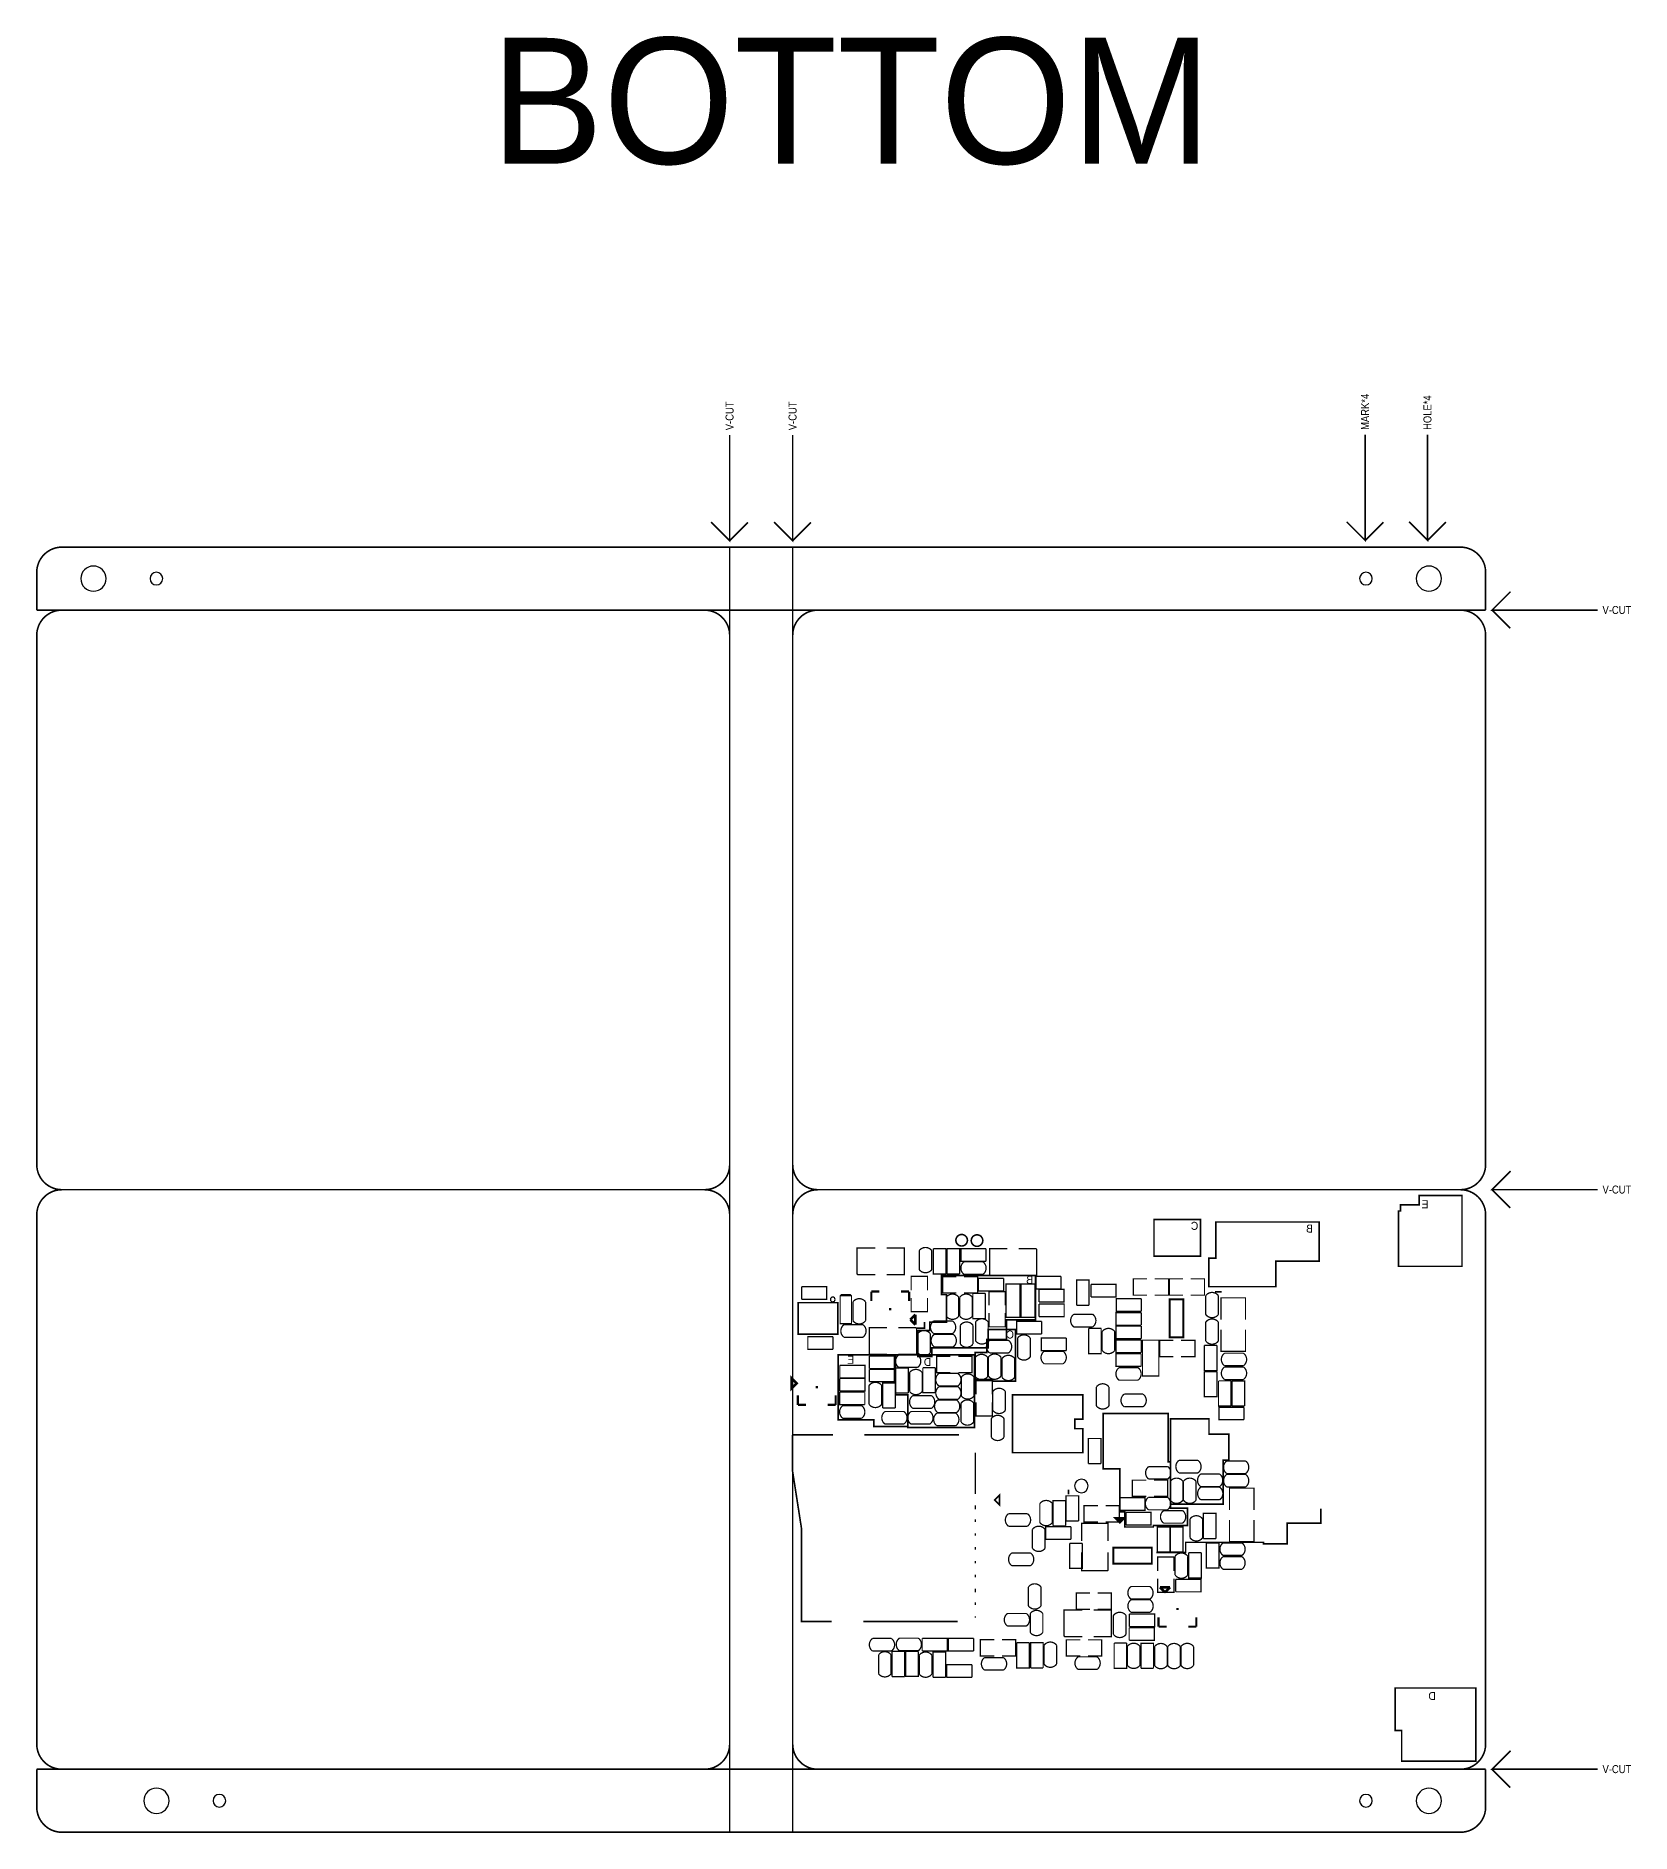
# Model space of a CAD drawing. Header units: millimetres. Extents: x 167 to 483, y 74 to 226.
# Drawn here: x 356 to 482.6, y 82.9 to 225.6 of the extents above; entities that cross this region are included whole.
import ezdxf

# ---------------------------------------------------------------- set-up
doc = ezdxf.new("R2010")
doc.units = ezdxf.units.MM
for name, color, linetype in [('BG_OUTLINE', 254, 'Continuous'), ('BG_SILKSCREEN_BOTTOM', 85, 'Continuous'), ('PG_SILKSCREEN_BOTTOM', 171, 'Continuous')]:
    doc.layers.add(name, color=color, linetype=linetype)

msp = doc.modelspace()

# ---------------------------------------------------------------- linework, layer by layer
at = {"layer": 'BG_OUTLINE', "const_width": 0.127}
for points in [[(461.478, 193.935), (461.478, 185.547), (460.006, 187.019)], [(466.431, 193.935), (466.431, 185.547), (464.959, 187.019)], [(411.038, 193.907), (411.038, 185.519), (409.566, 186.991)], [(416.038, 193.907), (416.038, 185.519), (414.566, 186.991)], [(411.038, 185.519), (412.487, 186.968)], [(416.038, 185.519), (417.487, 186.968)], [(461.478, 185.547), (462.927, 186.996)], [(466.431, 185.547), (467.88, 186.996)], [(416.038, 83.011), (411.038, 83.011), (411.038, 185.011), (416.038, 185.011), (416.038, 83.011)], [(479.934, 180.011), (471.546, 180.011), (473.018, 181.483)], [(356.039, 180.011), (471.038, 180.011)], [(358.039, 180.011), (409.038, 180.011)], [(418.038, 180.011), (469.038, 180.011)], [(471.546, 180.011), (472.995, 178.562)], [(356.039, 136.011), (356.039, 178.011)], [(411.038, 178.011), (411.038, 136.011)], [(416.038, 136.011), (416.038, 178.011)], [(471.038, 178.011), (471.038, 136.011)], [(479.934, 134.011), (471.546, 134.011), (473.018, 135.483)], [(409.038, 134.011), (358.039, 134.011)], [(358.039, 134.011), (409.038, 134.011)], [(469.038, 134.011), (418.038, 134.011)], [(471.546, 134.011), (472.995, 132.562)], [(356.039, 90.011), (356.039, 132.011)], [(411.038, 132.011), (411.038, 90.011)], [(479.934, 88.011), (471.546, 88.011), (473.018, 89.483)], [(409.038, 88.011), (358.039, 88.011)], [(471.546, 88.011), (472.995, 86.562)]]:
    msp.add_lwpolyline(points, dxfattribs=at)
for points in [[(356.039, 180.011), (356.039, 183.011, -0.414214), (358.039, 185.011), (469.038, 185.011, -0.414214), (471.038, 183.011), (471.038, 180.011)], [(356.039, 178.011, -0.414214), (358.039, 180.011)], [(409.038, 180.011, -0.414214), (411.038, 178.011)], [(416.038, 178.011, -0.414214), (418.038, 180.011)], [(469.038, 180.011, -0.414214), (471.038, 178.011)], [(358.039, 134.011, -0.414214), (356.039, 136.011)], [(411.038, 136.011, -0.414214), (409.038, 134.011)], [(418.038, 134.011, -0.414214), (416.038, 136.011)], [(471.038, 136.011, -0.414214), (469.038, 134.011)], [(418.038, 134.011), (469.038, 134.011, -0.414214), (471.038, 132.011), (471.038, 90.011, -0.414214), (469.038, 88.011), (356.039, 88.011)], [(356.039, 132.011, -0.414214), (358.039, 134.011)], [(409.038, 134.011, -0.414214), (411.038, 132.011)], [(471.038, 88.011), (418.038, 88.011, -0.414214), (416.038, 90.011), (416.038, 132.011, -0.414214), (418.038, 134.011)], [(418.038, 134.011), (469.038, 134.011, -0.414214), (471.038, 132.011), (471.038, 90.011, -0.414214), (469.038, 88.011), (418.038, 88.011, -0.414214), (416.038, 90.011), (416.038, 132.011, -0.414214), (418.038, 134.011)], [(358.039, 88.011, -0.414214), (356.039, 90.011)], [(411.038, 90.011, -0.414214), (409.038, 88.011)], [(356.039, 88.011), (356.039, 85.011, 0.414214), (358.039, 83.011), (469.038, 83.011, 0.414214), (471.038, 85.011), (471.038, 88.011)]]:
    msp.add_lwpolyline(points, format="xyb", dxfattribs=at)
at = {"layer": 'BG_OUTLINE'}
for points in [[(361.539, 182.511, 1), (359.539, 182.511, 1)], [(366.038, 182.511, 1), (365.039, 182.511, 1)], [(462.038, 182.511, 1), (461.038, 182.511, 1)], [(467.538, 182.511, 1), (465.538, 182.511, 1)], [(366.539, 85.511, 1), (364.539, 85.511, 1)], [(371.038, 85.511, 1), (370.039, 85.511, 1)], [(462.038, 85.511, 1), (461.038, 85.511, 1)], [(467.538, 85.511, 1), (465.538, 85.511, 1)]]:
    msp.add_lwpolyline(points, format="xyb", close=True, dxfattribs=at)
at = {"layer": 'BG_SILKSCREEN_BOTTOM', "const_width": 0.127}
for points in [[(464.286, 132.322), (464.133, 132.322), (464.133, 127.928), (469.163, 127.928), (469.163, 133.541), (465.759, 133.541), (465.759, 132.805), (464.286, 132.805), (464.286, 132.322)], [(445.68, 131.649), (448.411, 131.649), (448.411, 128.728), (444.715, 128.728), (444.715, 131.649), (445.68, 131.649)], [(451.814, 131.446), (457.834, 131.446), (457.834, 128.347), (454.38, 128.347), (454.38, 126.315), (449.071, 126.315), (449.071, 128.576), (449.63, 128.576), (449.63, 131.446), (451.814, 131.446)], [(427.849, 127.204), (435.317, 127.204), (435.317, 123.673), (433.006, 123.673), (433.006, 122.911), (431.558, 122.911), (431.558, 121.464), (427.087, 121.464), (427.087, 120.778), (425.97, 120.778), (425.97, 122.835), (426.91, 122.835), (426.91, 123.496), (428.256, 123.496), (428.256, 125.68), (427.849, 125.68), (427.849, 127.204)], [(449.554, 125.909), (450.087, 125.909)], [(425.894, 123.013), (426.503, 123.013), (426.503, 123.521)], [(433.006, 122.911), (433.73, 122.911), (433.73, 118.822), (431.913, 118.822), (431.913, 118.936), (430.516, 118.936), (430.516, 121.095), (431.456, 121.095), (431.456, 122.124), (433.006, 122.124), (433.006, 122.911)], [(424.192, 120.905), (419.645, 120.905), (419.645, 115.749), (422.49, 115.749), (422.49, 115.215), (425.182, 115.215), (425.182, 117.73), (424.192, 117.73), (424.192, 120.905)], [(424.395, 120.905), (430.466, 120.905), (430.466, 115.139), (425.182, 115.139), (425.182, 117.73), (424.192, 117.73), (424.192, 120.905), (424.395, 120.905)], [(447.001, 107.367), (444.664, 107.367), (444.664, 107.24), (442.404, 107.24), (442.404, 108.433), (441.997, 108.433), (441.997, 111.862), (440.676, 111.862), (440.676, 116.257), (445.833, 116.257), (445.833, 112.421), (446.036, 112.421), (446.036, 108.738), (447.382, 108.738), (447.382, 107.367), (447.001, 107.367)], [(446.214, 115.825), (449.084, 115.825), (449.084, 114.606), (450.659, 114.606), (450.659, 112.548), (450.201, 112.548), (450.201, 109.043), (446.036, 109.043), (446.036, 115.825), (446.214, 115.825)], [(437.933, 109.83), (437.933, 110.211)], [(444.893, 105.208), (447.23, 105.208), (447.23, 106.02), (453.402, 106.02), (453.402, 105.893), (455.281, 105.893), (455.281, 107.544), (457.948, 107.544), (457.948, 108.687)], [(464.146, 94.463), (470.267, 94.463), (470.267, 88.647), (464.375, 88.647), (464.375, 91.085), (463.867, 91.085), (463.867, 94.463), (464.146, 94.463)]]:
    msp.add_lwpolyline(points, dxfattribs=at)
at = {"layer": 'BG_SILKSCREEN_BOTTOM'}
msp.add_lwpolyline([(419.403, 125.298, 1), (419.033, 125.298, 1)], format="xyb", close=True, dxfattribs=at)
at = {"layer": 'PG_SILKSCREEN_BOTTOM'}
for points, const_width in [([(429.907, 129.998, 0.414214), (429.45, 130.455, 0.414214), (428.992, 129.998, 0.414214), (429.45, 129.541, 0.414214), (429.907, 129.998)], 0.127), ([(431.126, 129.973, 0.414204), (430.669, 130.43, 0.414212), (430.212, 129.973, 0.414223), (430.669, 129.515, 0.414216), (431.126, 129.973)], 0.127), ([(426.08, 129.173, -0.503899), (427.079, 129.173)], 0.102), ([(426.08, 127.673, 0.504954), (427.079, 127.673)], 0.102), ([(429.639, 128.288, 0.504954), (429.639, 127.288)], 0.102), ([(431.139, 128.288, -0.503899), (431.139, 127.288)], 0.102), ([(428.224, 125.475, -0.503893), (429.224, 125.475)], 0.102), ([(429.301, 125.475, -0.503893), (430.301, 125.475)], 0.102), ([(449.825, 125.603, 0.504954), (448.825, 125.603)], 0.102), ([(421.821, 125.109, 0.504954), (420.822, 125.109)], 0.102), ([(438.352, 124.122, 0.504954), (438.352, 123.123)], 0.102), ([(439.852, 124.122, -0.503899), (439.852, 123.123)], 0.102), ([(449.825, 124.103, -0.503899), (448.825, 124.103)], 0.102), ([(420.112, 123.301, 0.504955), (420.112, 122.301)], 0.102), ([(421.821, 123.609, -0.503899), (420.822, 123.609)], 0.102), ([(421.612, 123.301, -0.503917), (421.612, 122.301)], 0.102), ([(425.964, 122.578, -0.503904), (426.964, 122.578)], 0.102), ([(427.226, 122.589, -0.503899), (427.226, 123.589)], 0.102), ([(428.224, 123.975, 0.504942), (429.224, 123.975)], 0.102), ([(428.726, 122.589, 0.504954), (428.726, 123.589)], 0.102), ([(429.301, 123.975, 0.504942), (430.301, 123.975)], 0.102), ([(429.347, 123.257, -0.503902), (430.346, 123.257)], 0.102), ([(430.554, 123.514, -0.503894), (431.554, 123.514)], 0.102), ([(440.603, 122.75, -0.503899), (441.602, 122.75)], 0.102), ([(448.825, 123.498, -0.503899), (449.825, 123.498)], 0.102), ([(427.277, 121.535, -0.503899), (427.277, 122.535)], 0.102), ([(428.777, 121.535, 0.504954), (428.777, 122.535)], 0.102), ([(429.347, 121.757, 0.504959), (430.346, 121.757)], 0.102), ([(430.554, 122.014, 0.504942), (431.554, 122.014)], 0.102), ([(431.671, 122.052, 0.504954), (431.671, 121.053)], 0.102), ([(433.171, 122.052, -0.503899), (433.171, 121.053)], 0.102), ([(433.89, 122.239, -0.503899), (434.89, 122.239)], 0.102), ([(440.603, 121.25, 0.504954), (441.602, 121.25)], 0.102), ([(448.825, 121.998, 0.504954), (449.825, 121.998)], 0.102), ([(424.454, 119.903, -0.50391), (424.454, 120.903)], 0.102), ([(425.954, 119.903, 0.504964), (425.954, 120.903)], 0.102), ([(425.964, 121.078, 0.504956), (426.964, 121.078)], 0.102), ([(430.525, 120.69, -0.503899), (431.524, 120.69)], 0.102), ([(432.566, 120.716, 0.504943), (431.566, 120.716)], 0.102), ([(433.658, 120.613, 0.504954), (432.658, 120.613)], 0.102), ([(433.89, 120.739, 0.504954), (434.89, 120.739)], 0.102), ([(436.002, 121.189, 0.504954), (436.002, 120.189)], 0.102), ([(437.502, 121.189, -0.503899), (437.502, 120.189)], 0.102), ([(441.947, 118.892, -0.503899), (441.947, 119.892)], 0.102), ([(443.447, 118.892, 0.504954), (443.447, 119.892)], 0.102), ([(450.316, 121.036, 0.504954), (450.316, 120.037)], 0.102), ([(450.316, 119.944, 0.504954), (450.316, 118.944)], 0.102), ([(451.816, 121.036, -0.503899), (451.816, 120.037)], 0.102), ([(451.816, 119.944, -0.503899), (451.816, 118.944)], 0.102), ([(423.102, 118.472, 0.504954), (422.102, 118.472)], 0.102), ([(426.317, 119.496, 0.504954), (425.318, 119.496)], 0.102), ([(427.647, 119.43, 0.504954), (427.647, 118.43)], 0.102), ([(427.65, 118.375, 0.504941), (427.65, 117.375)], 0.102), ([(429.147, 119.43, -0.503895), (429.147, 118.43)], 0.102), ([(429.15, 118.375, -0.503894), (429.15, 117.375)], 0.102), ([(429.432, 119.14, -0.503899), (430.432, 119.14)], 0.102), ([(430.525, 119.19, 0.504954), (431.524, 119.19)], 0.102), ([(432.566, 119.216, -0.503908), (431.566, 119.216)], 0.102), ([(433.658, 119.113, -0.503899), (432.658, 119.113)], 0.102), ([(441.142, 118.354, 0.504945), (440.142, 118.354)], 0.102), ([(423.102, 116.972, -0.503899), (422.102, 116.972)], 0.102), ([(425.566, 116.662, -0.503902), (425.566, 117.661)], 0.102), ([(426.317, 117.996, -0.503899), (425.318, 117.996)], 0.102), ([(427.066, 116.662, 0.504958), (427.066, 117.661)], 0.102), ([(427.548, 117.321, 0.504947), (427.548, 116.321)], 0.102), ([(429.048, 117.321, -0.503902), (429.048, 116.321)], 0.102), ([(430.409, 117.073, 0.504966), (429.409, 117.073)], 0.102), ([(429.432, 117.64, 0.504954), (430.432, 117.64)], 0.102), ([(431.922, 117.997, -0.503899), (432.921, 117.997)], 0.102), ([(442.35, 117.785, 0.504954), (442.35, 116.785)], 0.102), ([(443.85, 117.785, -0.503899), (443.85, 116.785)], 0.102), ([(420.015, 116.869, 0.504954), (420.015, 115.869)], 0.102), ([(421.515, 116.869, -0.503899), (421.515, 115.869)], 0.102), ([(423.364, 116.406, 0.504959), (423.364, 115.406)], 0.102), ([(424.864, 116.406, -0.503902), (424.864, 115.406)], 0.102), ([(425.427, 115.406, -0.503914), (425.427, 116.406)], 0.102), ([(426.927, 115.406, 0.50496), (426.927, 116.406)], 0.102), ([(427.48, 116.274, 0.504954), (427.48, 115.274)], 0.102), ([(428.98, 116.274, -0.503899), (428.98, 115.274)], 0.102), ([(430.409, 115.573, -0.503908), (429.409, 115.573)], 0.102), ([(432.808, 115.853, 0.504965), (431.808, 115.853)], 0.102), ([(431.922, 116.497, 0.504954), (432.921, 116.497)], 0.102), ([(441.142, 116.854, -0.503887), (440.142, 116.854)], 0.102), ([(432.808, 114.353, -0.503909), (431.808, 114.353)], 0.102), ([(444.301, 111.039, -0.503899), (444.301, 112.039)], 0.102), ([(445.801, 111.039, 0.504954), (445.801, 112.039)], 0.102), ([(446.703, 112.533, 0.504954), (446.703, 111.533)], 0.102), ([(448.423, 111.441, 0.504954), (448.423, 110.441)], 0.102), ([(448.203, 112.533, -0.503899), (448.203, 111.533)], 0.102), ([(449.923, 111.441, -0.503899), (449.923, 110.441)], 0.102), ([(450.487, 112.482, 0.504954), (450.487, 111.482)], 0.102), ([(450.487, 111.415, 0.504954), (450.487, 110.416)], 0.102), ([(451.987, 112.482, -0.503899), (451.987, 111.482)], 0.102), ([(451.987, 111.415, -0.503899), (451.987, 110.416)], 0.102), ([(447.011, 110.865, 0.504954), (446.011, 110.865)], 0.102), ([(448.053, 110.865, 0.504954), (447.053, 110.865)], 0.102), ([(448.43, 110.399, 0.504954), (448.43, 109.4)], 0.102), ([(449.93, 110.399, -0.503899), (449.93, 109.4)], 0.102), ([(436.656, 109.094, 0.504941), (435.656, 109.094)], 0.102), ([(444.282, 108.601, -0.503899), (444.282, 109.601)], 0.102), ([(445.483, 108.545, 0.504954), (445.483, 107.545)], 0.102), ([(445.782, 108.601, 0.504954), (445.782, 109.601)], 0.102), ([(447.011, 109.365, -0.503899), (446.011, 109.365)], 0.102), ([(446.983, 108.545, -0.503899), (446.983, 107.545)], 0.102), ([(448.053, 109.365, -0.503899), (447.053, 109.365)], 0.102), ([(433.17, 108.298, 0.504954), (433.17, 107.299)], 0.102), ([(434.67, 108.298, -0.503899), (434.67, 107.299)], 0.102), ([(436.071, 107.05, 0.504954), (435.071, 107.05)], 0.102), ([(436.656, 107.594, -0.503887), (435.656, 107.594)], 0.102), ([(447.575, 107.882, -0.503899), (448.575, 107.882)], 0.102), ([(436.071, 105.55, -0.503899), (435.071, 105.55)], 0.102), ([(447.575, 106.382, 0.504954), (448.575, 106.382)], 0.102), ([(450.198, 105.98, 0.504954), (450.198, 104.98)], 0.102), ([(451.699, 105.98, -0.503899), (451.699, 104.98)], 0.102), ([(433.424, 105.174, 0.504954), (433.424, 104.174)], 0.102), ([(434.924, 105.174, -0.503899), (434.924, 104.174)], 0.102), ([(447.393, 104.922, 0.504966), (446.393, 104.922)], 0.102), ([(450.198, 104.888, 0.504954), (450.198, 103.888)], 0.102), ([(451.699, 104.888, -0.503899), (451.699, 103.888)], 0.102), ([(434.749, 102.478, -0.503906), (435.749, 102.478)], 0.102), ([(447.393, 103.422, -0.503908), (446.393, 103.422)], 0.102), ([(442.893, 102.516, 0.504951), (442.893, 101.516)], 0.102), ([(442.898, 100.466, -0.503899), (442.898, 101.466)], 0.102), ([(444.393, 102.516, -0.503899), (444.393, 101.516)], 0.102), ([(444.398, 100.466, 0.504954), (444.398, 101.466)], 0.102), ([(433.086, 100.375, 0.504952), (433.086, 99.375)], 0.102), ([(434.586, 100.375, -0.503881), (434.586, 99.375)], 0.102), ([(434.749, 100.978, 0.504961), (435.749, 100.978)], 0.102), ([(435.893, 100.37, 0.504954), (434.893, 100.37)], 0.102), ([(442.497, 100.217, 0.504954), (441.497, 100.217)], 0.102), ([(422.375, 97.393, -0.503899), (422.375, 98.392)], 0.102), ([(423.875, 97.393, 0.504954), (423.875, 98.392)], 0.102), ([(424.509, 97.418, -0.503899), (424.509, 98.418)], 0.102), ([(426.009, 97.418, 0.504954), (426.009, 98.418)], 0.102), ([(435.893, 98.87, -0.503899), (434.893, 98.87)], 0.102), ([(442.497, 98.717, -0.503899), (441.497, 98.717)], 0.102), ([(423.853, 97.093, 0.504954), (422.854, 97.093)], 0.102), ([(427.085, 97.066, 0.504957), (426.086, 97.066)], 0.102), ([(436.985, 97.855, 0.504954), (435.986, 97.855)], 0.102), ([(443.603, 97.763, 0.504954), (442.604, 97.763)], 0.102), ([(444.76, 97.744, -0.503899), (445.76, 97.744)], 0.102), ([(446.808, 97.744, 0.504954), (445.808, 97.744)], 0.102), ([(447.856, 97.753, 0.504954), (446.857, 97.753)], 0.102), ([(423.853, 95.593, -0.503899), (422.854, 95.593)], 0.102), ([(427.085, 95.565, -0.503902), (426.086, 95.565)], 0.102), ([(431.269, 95.879, -0.503897), (431.269, 96.879)], 0.102), ([(432.769, 95.879, 0.504956), (432.769, 96.879)], 0.102), ([(436.985, 96.355, -0.503899), (435.986, 96.355)], 0.102), ([(438.695, 96.933, 0.504954), (438.695, 95.933)], 0.102), ([(440.195, 96.933, -0.503899), (440.195, 95.933)], 0.102), ([(443.603, 96.263, -0.503899), (442.604, 96.263)], 0.102), ([(444.76, 96.244, 0.504954), (445.76, 96.244)], 0.102), ([(446.808, 96.244, -0.503899), (445.808, 96.244)], 0.102), ([(447.856, 96.253, -0.503899), (446.857, 96.253)], 0.102)]:
    msp.add_lwpolyline(points, format="xyb", dxfattribs=dict(at, const_width=const_width))
for points, const_width in [([(422.599, 127.272), (421.199, 127.272), (421.149, 127.322), (421.149, 129.372), (422.599, 129.372)], 0.102), ([(423.499, 127.272), (424.899, 127.272), (424.899, 129.372), (423.499, 129.372)], 0.102), ([(426.08, 127.673), (426.08, 129.173)], 0.102), ([(427.079, 129.173), (427.079, 127.673)], 0.102), ([(427.197, 129.322), (428.197, 129.322)], 0.102), ([(428.197, 129.322), (428.197, 127.322), (427.197, 127.322), (427.197, 129.322)], 0.102), ([(428.289, 127.322), (428.289, 129.322), (429.289, 129.322), (429.289, 127.322)], 0.102), ([(431.389, 128.33), (429.389, 128.33), (429.389, 129.329), (431.389, 129.329)], 0.102), ([(431.389, 129.329), (431.389, 128.33)], 0.102), ([(433.064, 129.321), (431.663, 129.321), (431.663, 127.221), (433.064, 127.221)], 0.102), ([(433.964, 129.321), (435.364, 129.321), (435.414, 129.271), (435.414, 127.221), (433.964, 127.221)], 0.102), ([(425.443, 126.034), (425.443, 127.126), (426.738, 127.126), (426.738, 126.034)], 0.102), ([(429.028, 127.104), (427.936, 127.104), (427.936, 125.809), (429.028, 125.809)], 0.102), ([(429.289, 127.322), (428.289, 127.322)], 0.102), ([(429.638, 127.104), (430.73, 127.104), (430.73, 125.809), (429.638, 125.809)], 0.102), ([(429.639, 128.288), (431.139, 128.288)], 0.102), ([(431.139, 127.288), (429.639, 127.288)], 0.102), ([(432.774, 125.969), (430.774, 125.969), (430.774, 126.968), (432.774, 126.968)], 0.102), ([(432.774, 126.968), (432.774, 125.969)], 0.102), ([(437.343, 126.136), (435.343, 126.136), (435.343, 127.136), (437.343, 127.136)], 0.102), ([(437.343, 127.136), (437.343, 126.136)], 0.102), ([(444.169, 125.639), (443.077, 125.639), (443.077, 126.935), (444.169, 126.935)], 0.102), ([(444.779, 125.639), (445.871, 125.639), (445.871, 126.935), (444.779, 126.935)], 0.102), ([(447.024, 126.937), (445.932, 126.937), (445.932, 125.641), (447.024, 125.641)], 0.102), ([(447.634, 126.937), (448.726, 126.937), (448.726, 125.641), (447.634, 125.641)], 0.102), ([(416.742, 125.31), (416.742, 126.31)], 0.102), ([(416.742, 126.31), (418.742, 126.31), (418.742, 125.31), (416.742, 125.31)], 0.102), ([(419.805, 125.586), (420.705, 125.586), (420.705, 123.386), (419.805, 123.386), (419.805, 125.586), (419.905, 125.686), (420.605, 125.686), (420.705, 125.586)], 0.1), ([(422.929, 125.923), (422.28, 125.923)], 0.178), ([(422.28, 125.923), (422.28, 125.175)], 0.178), ([(425.28, 125.923), (424.631, 125.923)], 0.178), ([(425.28, 125.175), (425.28, 125.923)], 0.178), ([(428.224, 123.975), (428.224, 125.475)], 0.102), ([(429.224, 125.475), (429.224, 123.975)], 0.102), ([(429.301, 123.975), (429.301, 125.475)], 0.102), ([(430.301, 125.475), (430.301, 123.975)], 0.102), ([(430.336, 125.783), (431.336, 125.783)], 0.102), ([(431.336, 125.783), (431.336, 123.783), (430.336, 123.783), (430.336, 125.783)], 0.102), ([(431.61, 124.83), (431.61, 125.922), (432.905, 125.922), (432.905, 124.83)], 0.102), ([(432.966, 123.881), (434.066, 123.881), (434.066, 126.531), (432.966, 126.531), (432.966, 123.881)], 0.1), ([(434.16, 123.881), (435.26, 123.881), (435.26, 126.531), (434.16, 126.531), (434.16, 123.881)], 0.1), ([(435.582, 125.101), (435.582, 126.101)], 0.102), ([(435.582, 126.101), (437.582, 126.101), (437.582, 125.101), (435.582, 125.101)], 0.102), ([(438.568, 124.837), (438.568, 126.837), (439.567, 126.837), (439.567, 124.837)], 0.102), ([(439.708, 125.494), (439.708, 126.493)], 0.102), ([(439.708, 126.493), (441.708, 126.493), (441.708, 125.494), (439.708, 125.494)], 0.102), ([(448.825, 124.103), (448.825, 125.603)], 0.102), ([(449.825, 125.603), (449.825, 124.103)], 0.102), ([(416.482, 122.554), (416.482, 125.044), (419.625, 125.044), (419.625, 122.554), (416.482, 122.554)], 0.127), ([(420.822, 123.609), (420.822, 125.109)], 0.102), ([(421.821, 125.109), (421.821, 123.609)], 0.102), ([(423.879, 124.523), (423.681, 124.523)], 0.178), ([(425.38, 123.69), (425.78, 124.09)], 0.2), ([(425.443, 125.424), (425.443, 124.332), (426.738, 124.332), (426.738, 125.424)], 0.102), ([(425.78, 124.09), (425.78, 123.29)], 0.2), ([(431.61, 124.22), (431.61, 123.128), (432.905, 123.128), (432.905, 124.22)], 0.102), ([(435.587, 123.936), (435.587, 124.935)], 0.102), ([(435.587, 124.935), (437.587, 124.935), (437.587, 123.936), (435.587, 123.936)], 0.102), ([(438.352, 124.122), (439.852, 124.122)], 0.102), ([(439.567, 124.837), (438.568, 124.837)], 0.102), ([(443.71, 123.26), (441.71, 123.26), (441.71, 124.26), (443.71, 124.26)], 0.102), ([(443.717, 124.352), (441.717, 124.352), (441.717, 125.352), (443.717, 125.352)], 0.102), ([(443.71, 124.26), (443.71, 123.26)], 0.102), ([(443.717, 125.352), (443.717, 124.352)], 0.102), ([(445.955, 122.286), (447.047, 122.286), (447.047, 125.309), (445.955, 125.309), (445.955, 122.286)], 0.15), ([(451.979, 123.703), (451.979, 125.428), (450.029, 125.428), (450.029, 123.703)], 0.1), ([(420.112, 123.301), (421.612, 123.301)], 0.102), ([(423.515, 123.059), (422.115, 123.059), (422.115, 120.958), (423.515, 120.958)], 0.102), ([(424.415, 123.059), (425.815, 123.059), (425.865, 123.009), (425.865, 120.958), (424.415, 120.958)], 0.102), ([(425.78, 123.29), (425.38, 123.69)], 0.2), ([(427.226, 123.589), (428.726, 123.589)], 0.102), ([(429.347, 121.757), (429.347, 123.257)], 0.102), ([(430.346, 123.257), (430.346, 121.757)], 0.102), ([(430.554, 122.014), (430.554, 123.514)], 0.102), ([(431.554, 123.514), (431.554, 122.014)], 0.102), ([(435.809, 122.564), (433.809, 122.564), (433.809, 123.564), (435.809, 123.564)], 0.102), ([(435.809, 123.564), (435.809, 122.564)], 0.102), ([(439.852, 123.123), (438.352, 123.123)], 0.102), ([(439.525, 123.006), (440.525, 123.006)], 0.102), ([(440.525, 123.006), (440.525, 121.006), (439.525, 121.006), (439.525, 123.006)], 0.102), ([(440.603, 121.25), (440.603, 122.75)], 0.102), ([(441.602, 122.75), (441.602, 121.25)], 0.102), ([(443.711, 122.193), (441.711, 122.193), (441.711, 123.193), (443.711, 123.193)], 0.102), ([(443.711, 123.193), (443.711, 122.193)], 0.102), ([(448.825, 121.998), (448.825, 123.498)], 0.102), ([(449.825, 123.498), (449.825, 121.998)], 0.102), ([(450.029, 122.903), (450.029, 121.178), (451.979, 121.178), (451.979, 122.903)], 0.1), ([(419.24, 121.342), (417.24, 121.342), (417.24, 122.342), (419.24, 122.342)], 0.102), ([(419.24, 122.342), (419.24, 121.342)], 0.102), ([(421.612, 122.301), (420.112, 122.301)], 0.102), ([(425.964, 121.078), (425.964, 122.578)], 0.102), ([(426.964, 122.578), (426.964, 121.078)], 0.102), ([(428.726, 122.589), (427.226, 122.589)], 0.102), ([(427.277, 122.535), (428.777, 122.535)], 0.102), ([(428.777, 121.535), (427.277, 121.535)], 0.102), ([(431.671, 122.052), (433.171, 122.052)], 0.102), ([(433.89, 120.739), (433.89, 122.239)], 0.102), ([(434.89, 122.239), (434.89, 120.739)], 0.102), ([(437.765, 121.243), (435.765, 121.243), (435.765, 122.243), (437.765, 122.243)], 0.102), ([(437.765, 122.243), (437.765, 121.243)], 0.102), ([(443.705, 121.076), (441.705, 121.076), (441.705, 122.075), (443.705, 122.075)], 0.102), ([(443.705, 122.075), (443.705, 121.076)], 0.102), ([(443.802, 122.068), (443.802, 119.218), (445.102, 119.218), (445.102, 122.068), (443.802, 122.068)], 0.1), ([(446.262, 122.06), (445.17, 122.06), (445.17, 120.765), (446.262, 120.765)], 0.102), ([(446.872, 122.06), (447.964, 122.06), (447.964, 120.765), (446.872, 120.765)], 0.102), ([(448.718, 121.654), (449.717, 121.654)], 0.102), ([(449.717, 121.654), (449.717, 119.654), (448.718, 119.654), (448.718, 121.654)], 0.102), ([(419.78, 119.069), (419.78, 120.069)], 0.102), ([(419.78, 120.069), (421.78, 120.069), (421.78, 119.069), (419.78, 119.069)], 0.102), ([(422.111, 118.764), (422.111, 119.764)], 0.102), ([(422.111, 119.764), (424.111, 119.764), (424.111, 118.764), (422.111, 118.764)], 0.102), ([(422.117, 119.806), (422.117, 120.805)], 0.102), ([(422.117, 120.805), (424.117, 120.805), (424.117, 119.806), (422.117, 119.806)], 0.102), ([(424.214, 117.868), (424.214, 119.868), (425.213, 119.868), (425.213, 117.868)], 0.102), ([(424.454, 120.903), (425.954, 120.903)], 0.102), ([(425.954, 119.903), (424.454, 119.903)], 0.102), ([(426.37, 119.891), (427.369, 119.891)], 0.102), ([(427.369, 119.891), (427.369, 117.891), (426.37, 117.891), (426.37, 119.891)], 0.102), ([(428.564, 120.776), (427.472, 120.776), (427.472, 119.481), (428.564, 119.481)], 0.102), ([(429.174, 120.776), (430.266, 120.776), (430.266, 119.481), (429.174, 119.481)], 0.102), ([(430.525, 119.19), (430.525, 120.69)], 0.102), ([(431.524, 120.69), (431.524, 119.19)], 0.102), ([(431.566, 119.216), (431.566, 120.716)], 0.102), ([(433.171, 121.053), (431.671, 121.053)], 0.102), ([(432.566, 120.716), (432.566, 119.216)], 0.102), ([(432.658, 119.113), (432.658, 120.613)], 0.102), ([(433.658, 120.613), (433.658, 119.113)], 0.102), ([(436.002, 121.189), (437.502, 121.189)], 0.102), ([(437.502, 120.189), (436.002, 120.189)], 0.102), ([(443.698, 119.983), (441.698, 119.983), (441.698, 120.983), (443.698, 120.983)], 0.102), ([(441.947, 119.892), (443.447, 119.892)], 0.102), ([(443.698, 120.983), (443.698, 119.983)], 0.102), ([(450.316, 121.036), (451.816, 121.036)], 0.102), ([(451.816, 120.037), (450.316, 120.037)], 0.102), ([(450.316, 119.944), (451.816, 119.944)], 0.102), ([(416.353, 118.635), (415.953, 118.235), (415.953, 119.035), (416.353, 118.635)], 0.2), ([(417.854, 118.335), (418.052, 118.335)], 0.178), ([(419.773, 118.028), (419.773, 119.027)], 0.102), ([(419.773, 119.027), (421.773, 119.027), (421.773, 118.028), (419.773, 118.028)], 0.102), ([(422.102, 116.972), (422.102, 118.472)], 0.102), ([(423.102, 118.472), (423.102, 116.972)], 0.102), ([(423.184, 116.679), (423.184, 118.679), (424.184, 118.679), (424.184, 116.679)], 0.102), ([(425.318, 117.996), (425.318, 119.496)], 0.102), ([(426.317, 119.496), (426.317, 117.996)], 0.102), ([(427.647, 119.43), (429.147, 119.43)], 0.102), ([(429.147, 118.43), (427.647, 118.43)], 0.102), ([(427.65, 118.375), (429.15, 118.375)], 0.102), ([(429.432, 117.64), (429.432, 119.14)], 0.102), ([(430.432, 119.14), (430.432, 117.64)], 0.102), ([(431.874, 117.756), (431.874, 118.848), (430.579, 118.848), (430.579, 117.756)], 0.102), ([(440.142, 116.854), (440.142, 118.354)], 0.102), ([(441.142, 118.354), (441.142, 116.854)], 0.102), ([(443.447, 118.892), (441.947, 118.892)], 0.102), ([(448.718, 119.573), (449.717, 119.573)], 0.102), ([(449.717, 119.573), (449.717, 117.573), (448.718, 117.573), (448.718, 119.573)], 0.102), ([(449.837, 118.839), (450.837, 118.839)], 0.102), ([(450.837, 118.839), (450.837, 116.839), (449.837, 116.839), (449.837, 118.839)], 0.102), ([(451.816, 118.944), (450.316, 118.944)], 0.102), ([(450.912, 116.837), (450.912, 118.837), (451.912, 118.837), (451.912, 116.837)], 0.102), ([(416.453, 117.684), (416.453, 116.935)], 0.178), ([(416.453, 116.935), (417.102, 116.935)], 0.178), ([(418.804, 116.935), (419.453, 116.935)], 0.178), ([(419.453, 116.935), (419.453, 117.684)], 0.178), ([(421.765, 116.94), (419.765, 116.94), (419.765, 117.94), (421.765, 117.94)], 0.102), ([(421.765, 117.94), (421.765, 116.94)], 0.102), ([(425.213, 117.868), (424.214, 117.868)], 0.102), ([(425.566, 117.661), (427.066, 117.661)], 0.102), ([(427.548, 117.321), (429.048, 117.321)], 0.102), ([(429.15, 117.375), (427.65, 117.375)], 0.102), ([(429.409, 115.573), (429.409, 117.073)], 0.102), ([(430.409, 117.073), (430.409, 115.573)], 0.102), ([(431.874, 117.147), (431.874, 116.054), (430.579, 116.054), (430.579, 117.147)], 0.102), ([(431.922, 116.497), (431.922, 117.997)], 0.102), ([(432.921, 117.997), (432.921, 116.497)], 0.102), ([(433.987, 117.735), (439.067, 117.735), (439.067, 115.805), (438.432, 115.805), (438.432, 115.043), (439.067, 115.043), (439.067, 113.138), (433.479, 113.138), (433.479, 117.735), (433.987, 117.735)], 0.127), ([(442.35, 117.785), (443.85, 117.785)], 0.102), ([(420.015, 116.869), (421.515, 116.869)], 0.102), ([(421.515, 115.869), (420.015, 115.869)], 0.102), ([(424.184, 116.679), (423.184, 116.679)], 0.102), ([(423.364, 116.406), (424.864, 116.406)], 0.102), ([(425.427, 116.406), (426.927, 116.406)], 0.102), ([(427.066, 116.662), (425.566, 116.662)], 0.102), ([(427.48, 116.274), (428.98, 116.274)], 0.102), ([(429.048, 116.321), (427.548, 116.321)], 0.102), ([(431.808, 114.353), (431.808, 115.853)], 0.102), ([(432.808, 115.853), (432.808, 114.353)], 0.102), ([(443.85, 116.785), (442.35, 116.785)], 0.102), ([(451.871, 115.748), (449.871, 115.748), (449.871, 116.748), (451.871, 116.748)], 0.102), ([(451.912, 116.837), (450.912, 116.837)], 0.102), ([(451.871, 116.748), (451.871, 115.748)], 0.102), ([(416.033, 114.546), (419.233, 114.546)], 0.127), ([(419.134, 99.748), (416.734, 99.748), (416.734, 107.147), (416.033, 111.648), (416.033, 114.546)], 0.127), ([(421.733, 114.546), (429.233, 114.546)], 0.127), ([(424.864, 115.406), (423.364, 115.406)], 0.102), ([(426.927, 115.406), (425.427, 115.406)], 0.102), ([(428.98, 115.274), (427.48, 115.274)], 0.102), ([(439.513, 112.264), (439.513, 114.264), (440.513, 114.264), (440.513, 112.264)], 0.102), ([(430.534, 113.147), (430.534, 109.847)], 0.127), ([(440.513, 112.264), (439.513, 112.264)], 0.102), ([(444.301, 112.039), (445.801, 112.039)], 0.102), ([(446.703, 112.533), (448.203, 112.533)], 0.102), ([(448.203, 111.533), (446.703, 111.533)], 0.102), ([(448.423, 111.441), (449.923, 111.441)], 0.102), ([(450.487, 112.482), (451.987, 112.482)], 0.102), ([(451.987, 111.482), (450.487, 111.482)], 0.102), ([(450.487, 111.415), (451.987, 111.415)], 0.102), ([(432.073, 109.383), (432.454, 109.764), (432.454, 109.002), (432.073, 109.383)], 0.127), ([(444.098, 110.958), (443.006, 110.958), (443.006, 109.663), (444.098, 109.663)], 0.102), ([(445.801, 111.039), (444.301, 111.039)], 0.102), ([(444.708, 110.958), (445.8, 110.958), (445.8, 109.663), (444.708, 109.663)], 0.102), ([(446.011, 109.365), (446.011, 110.865)], 0.102), ([(447.011, 110.865), (447.011, 109.365)], 0.102), ([(447.053, 109.365), (447.053, 110.865)], 0.102), ([(448.053, 110.865), (448.053, 109.365)], 0.102), ([(449.923, 110.441), (448.423, 110.441)], 0.102), ([(448.43, 110.399), (449.93, 110.399)], 0.102), ([(451.987, 110.416), (450.487, 110.416)], 0.102), ([(452.659, 108.599), (452.659, 110.324), (450.709, 110.324), (450.709, 108.599)], 0.1), ([(430.534, 108.948), (430.534, 108.649)], 0.127), ([(435.656, 107.594), (435.656, 109.094)], 0.102), ([(436.656, 109.094), (436.656, 107.594)], 0.102), ([(436.698, 107.332), (436.698, 109.332), (437.697, 109.332), (437.697, 107.332)], 0.102), ([(437.739, 107.713), (437.739, 109.713), (438.739, 109.713), (438.739, 107.713)], 0.102), ([(440.263, 108.927), (439.171, 108.927), (439.171, 107.631), (440.263, 107.631)], 0.102), ([(440.872, 108.927), (441.965, 108.927), (441.965, 107.631), (440.872, 107.631)], 0.102), ([(442.008, 108.571), (442.008, 109.571)], 0.102), ([(442.008, 109.571), (444.008, 109.571), (444.008, 108.571), (442.008, 108.571)], 0.102), ([(442.484, 107.403), (442.484, 108.402)], 0.102), ([(442.484, 108.402), (444.484, 108.402), (444.484, 107.403), (442.484, 107.403)], 0.102), ([(444.282, 109.601), (445.782, 109.601)], 0.102), ([(445.782, 108.601), (444.282, 108.601)], 0.102), ([(445.483, 108.545), (446.983, 108.545)], 0.102), ([(449.93, 109.4), (448.43, 109.4)], 0.102), ([(430.534, 107.848), (430.534, 107.648)], 0.127), ([(433.17, 108.298), (434.67, 108.298)], 0.102), ([(434.67, 107.299), (433.17, 107.299)], 0.102), ([(435.071, 105.55), (435.071, 107.05)], 0.102), ([(436.071, 107.05), (436.071, 105.55)], 0.102), ([(438.121, 106.257), (436.121, 106.257), (436.121, 107.257), (438.121, 107.257)], 0.102), ([(437.697, 107.332), (436.698, 107.332)], 0.102), ([(438.739, 107.713), (437.739, 107.713)], 0.102), ([(438.121, 107.257), (438.121, 106.257)], 0.102), ([(441.068, 106.12), (441.068, 107.521), (438.968, 107.521), (438.968, 106.12)], 0.102), ([(442.004, 107.577), (441.623, 107.958), (442.385, 107.958), (442.004, 107.577), (441.75, 107.831), (442.258, 107.831), (442.131, 107.704), (441.877, 107.704)], 0.152), ([(444.975, 105.244), (444.975, 107.244), (445.974, 107.244), (445.974, 105.244)], 0.102), ([(446.983, 107.545), (445.483, 107.545)], 0.102), ([(446.016, 105.25), (446.016, 107.25), (447.016, 107.25), (447.016, 105.25)], 0.102), ([(447.575, 106.382), (447.575, 107.882)], 0.102), ([(448.575, 107.882), (448.575, 106.382)], 0.102), ([(448.632, 106.317), (448.632, 108.317), (449.632, 108.317), (449.632, 106.317)], 0.102), ([(450.709, 107.799), (450.709, 106.074), (452.659, 106.074), (452.659, 107.799)], 0.1), ([(430.534, 106.746), (430.534, 106.548)], 0.127), ([(430.534, 105.646), (430.534, 105.448)], 0.127), ([(438.018, 105.953), (439.017, 105.953)], 0.102), ([(439.017, 105.953), (439.017, 103.953), (438.018, 103.953), (438.018, 105.953)], 0.102), ([(441.496, 104.338), (444.544, 104.338), (444.544, 105.608), (441.496, 105.608), (441.496, 104.338)], 0.152), ([(449.632, 106.317), (448.632, 106.317)], 0.102), ([(448.866, 105.975), (449.866, 105.975)], 0.102), ([(449.866, 105.975), (449.866, 103.975), (448.866, 103.975), (448.866, 105.975)], 0.102), ([(450.198, 105.98), (451.699, 105.98)], 0.102), ([(430.534, 104.546), (430.534, 104.348)], 0.127), ([(433.424, 105.174), (434.924, 105.174)], 0.102), ([(434.924, 104.174), (433.424, 104.174)], 0.102), ([(441.068, 105.22), (441.068, 103.82), (441.018, 103.77), (438.968, 103.77), (438.968, 105.22)], 0.102), ([(445.974, 105.244), (444.975, 105.244)], 0.102), ([(446.303, 103.76), (446.303, 104.852), (445.007, 104.852), (445.007, 103.76)], 0.102), ([(447.016, 105.25), (446.016, 105.25)], 0.102), ([(446.393, 103.422), (446.393, 104.922)], 0.102), ([(447.393, 104.922), (447.393, 103.422)], 0.102), ([(447.469, 105.197), (448.469, 105.197)], 0.102), ([(448.469, 105.197), (448.469, 103.197), (447.469, 103.197), (447.469, 105.197)], 0.102), ([(451.699, 104.98), (450.198, 104.98)], 0.102), ([(450.198, 104.888), (451.699, 104.888)], 0.102), ([(430.534, 103.447), (430.534, 103.249)], 0.127), ([(446.303, 103.15), (446.303, 102.058), (445.007, 102.058), (445.007, 103.15)], 0.102), ([(446.446, 102.094), (446.446, 103.094)], 0.102), ([(446.446, 103.094), (448.446, 103.094), (448.446, 102.094), (446.446, 102.094)], 0.102), ([(451.699, 103.888), (450.198, 103.888)], 0.102), ([(430.534, 102.347), (430.534, 102.047)], 0.127), ([(430.534, 101.247), (430.534, 101.046)], 0.127), ([(434.749, 100.978), (434.749, 102.478)], 0.102), ([(435.749, 102.478), (435.749, 100.978)], 0.102), ([(439.635, 101.995), (438.543, 101.995), (438.543, 100.699), (439.635, 100.699)], 0.102), ([(440.245, 101.995), (441.337, 101.995), (441.337, 100.699), (440.245, 100.699)], 0.102), ([(442.893, 102.516), (444.393, 102.516)], 0.102), ([(444.393, 101.516), (442.893, 101.516)], 0.102), ([(442.898, 101.466), (444.398, 101.466)], 0.102), ([(445.191, 102.449), (445.991, 102.449)], 0.2), ([(445.591, 102.049), (445.191, 102.449)], 0.2), ([(445.991, 102.449), (445.591, 102.049)], 0.2), ([(430.534, 100.147), (430.534, 100.048)], 0.127), ([(433.086, 100.375), (434.586, 100.375)], 0.102), ([(434.893, 98.87), (434.893, 100.37)], 0.102), ([(435.893, 100.37), (435.893, 98.87)], 0.102), ([(439.033, 98.544), (437.632, 98.544), (437.583, 98.594), (437.583, 100.644), (439.033, 100.644)], 0.102), ([(439.933, 98.544), (441.333, 98.544), (441.333, 100.644), (439.933, 100.644)], 0.102), ([(441.497, 98.717), (441.497, 100.217)], 0.102), ([(442.497, 100.217), (442.497, 98.717)], 0.102), ([(442.765, 99.33), (442.765, 100.329)], 0.102), ([(442.765, 100.329), (444.765, 100.329), (444.765, 99.33), (442.765, 99.33)], 0.102), ([(444.398, 100.466), (442.898, 100.466)], 0.102), ([(445.078, 100.078), (445.078, 99.329)], 0.178), ([(446.479, 100.729), (446.677, 100.729)], 0.178), ([(448.078, 99.329), (448.078, 100.078)], 0.178), ([(429.134, 99.748), (421.634, 99.748)], 0.127), ([(422.375, 98.392), (423.875, 98.392)], 0.102), ([(424.509, 98.418), (426.009, 98.418)], 0.102), ([(426.316, 97.393), (426.316, 98.392)], 0.102), ([(426.316, 98.392), (428.316, 98.392), (428.316, 97.393), (426.316, 97.393)], 0.102), ([(430.399, 97.393), (428.399, 97.393), (428.399, 98.392), (430.399, 98.392)], 0.102), ([(430.399, 98.392), (430.399, 97.393)], 0.102), ([(434.586, 99.375), (433.086, 99.375)], 0.102), ([(442.747, 98.237), (442.747, 99.237)], 0.102), ([(442.747, 99.237), (444.747, 99.237), (444.747, 98.237), (442.747, 98.237)], 0.102), ([(445.078, 99.329), (445.727, 99.329)], 0.178), ([(447.429, 99.329), (448.078, 99.329)], 0.178), ([(423.875, 97.393), (422.375, 97.393)], 0.102), ([(422.854, 95.593), (422.854, 97.093)], 0.102), ([(423.853, 97.093), (423.853, 95.593)], 0.102), ([(423.928, 95.367), (423.928, 97.367), (424.927, 97.367), (424.927, 95.367)], 0.102), ([(426.009, 97.418), (424.509, 97.418)], 0.102), ([(425.005, 97.377), (426.004, 97.377)], 0.102), ([(426.004, 97.377), (426.004, 95.377), (425.005, 95.377), (425.005, 97.377)], 0.102), ([(426.086, 95.565), (426.086, 97.066)], 0.102), ([(427.085, 97.066), (427.085, 95.565)], 0.102), ([(427.174, 95.315), (427.174, 97.315), (428.174, 97.315), (428.174, 95.315)], 0.102), ([(432.031, 96.993), (430.939, 96.993), (430.939, 98.289), (432.031, 98.289)], 0.102), ([(432.641, 96.993), (433.733, 96.993), (433.733, 98.289), (432.641, 98.289)], 0.102), ([(433.827, 98.054), (434.826, 98.054)], 0.102), ([(434.826, 98.054), (434.826, 96.054), (433.827, 96.054), (433.827, 98.054)], 0.102), ([(434.919, 96.054), (434.919, 98.054), (435.918, 98.054), (435.918, 96.054)], 0.102), ([(435.986, 96.355), (435.986, 97.855)], 0.102), ([(436.985, 97.855), (436.985, 96.355)], 0.102), ([(438.862, 98.285), (437.769, 98.285), (437.769, 96.99), (438.862, 96.99)], 0.102), ([(439.471, 98.285), (440.563, 98.285), (440.563, 96.99), (439.471, 96.99)], 0.102), ([(441.555, 98.025), (442.555, 98.025)], 0.102), ([(442.555, 98.025), (442.555, 96.025), (441.555, 96.025), (441.555, 98.025)], 0.102), ([(442.604, 96.263), (442.604, 97.763)], 0.102), ([(443.603, 97.763), (443.603, 96.263)], 0.102), ([(443.675, 96.012), (443.675, 98.012), (444.675, 98.012), (444.675, 96.012)], 0.102), ([(444.76, 96.244), (444.76, 97.744)], 0.102), ([(445.76, 97.744), (445.76, 96.244)], 0.102), ([(445.808, 96.244), (445.808, 97.744)], 0.102), ([(446.808, 97.744), (446.808, 96.244)], 0.102), ([(446.857, 96.253), (446.857, 97.753)], 0.102), ([(447.856, 97.753), (447.856, 96.253)], 0.102), ([(430.272, 95.31), (428.272, 95.31), (428.272, 96.309), (430.272, 96.309)], 0.102), ([(430.272, 96.309), (430.272, 95.31)], 0.102), ([(431.269, 96.879), (432.769, 96.879)], 0.102), ([(432.769, 95.879), (431.269, 95.879)], 0.102), ([(435.918, 96.054), (434.919, 96.054)], 0.102), ([(438.695, 96.933), (440.195, 96.933)], 0.102), ([(440.195, 95.933), (438.695, 95.933)], 0.102), ([(444.675, 96.012), (443.675, 96.012)], 0.102), ([(424.927, 95.367), (423.928, 95.367)], 0.102), ([(428.174, 95.315), (427.174, 95.315)], 0.102)]:
    msp.add_lwpolyline(points, dxfattribs=dict(at, const_width=const_width))
msp.add_lwpolyline([(439.492, 110.496, 1), (438.414, 110.496, 1)], format="xyb", close=True, dxfattribs=at)
msp.add_lwpolyline([(442.004, 107.64), (441.75, 107.894), (442.258, 107.894)], close=True, dxfattribs=at)

# ---------------------------------------------------------------- texts
at = {"insert": (392.084, 225.434), "char_height": 10, "width": 19.91652, "attachment_point": 1}
msp.add_mtext('BOTTOM', dxfattribs=at)
at = {"layer": 'BG_OUTLINE', "width": 0.88}
for s, p in [('MARK*4', (461.784, 194.316)), ('HOLE*4', (466.737, 194.316)), ('V-CUT', (411.344, 194.288)), ('V-CUT', (416.344, 194.288))]:
    msp.add_text(s, height=0.635, rotation=90, dxfattribs=at).set_placement(p)
for p in [(480.315, 179.705), (480.315, 133.705), (480.315, 87.705)]:
    msp.add_text('V-CUT', height=0.635, dxfattribs=at).set_placement(p)
at = {"layer": 'BG_SILKSCREEN_BOTTOM', "text_generation_flag": 2, "width": 0.96}
for s, p in [('E', (466.496, 132.538)), ('C', (448.233, 130.824)), ('B', (457.326, 130.608)), ('B', (435.114, 126.544)), ('C', (433.603, 122.2)), ('E', (420.915, 120.194)), ('D', (427.037, 120.016)), ('D', (467.08, 93.511))]:
    msp.add_text(s, height=0.635, dxfattribs=at).set_placement(p)

doc.saveas('drawing.dxf')
